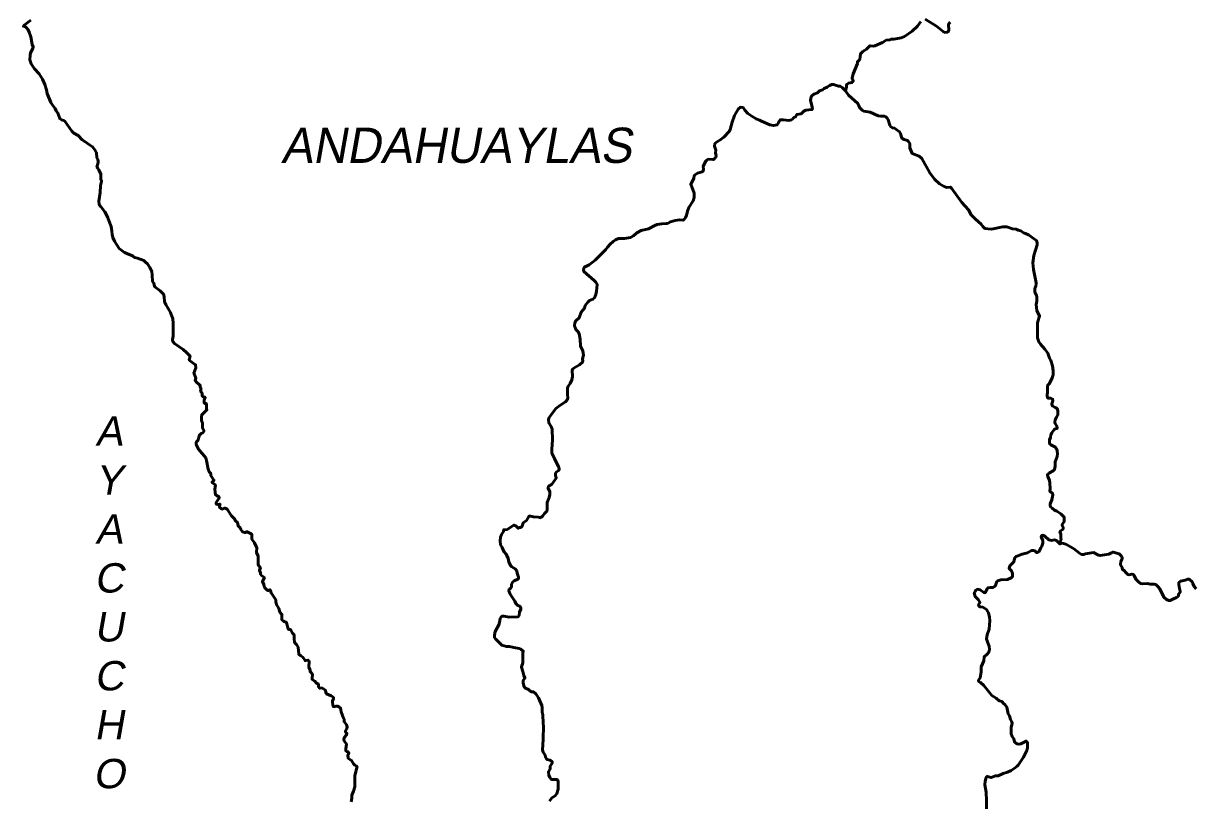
# Model space of a CAD drawing. Header units: metres. Extents: x 772934 to 773467, y 8442002 to 8442594.
# Drawn here: x 773280.44 to 773287.54, y 8442375.89 to 8442380.6 of the extents above; entities that cross this region are included whole.
import ezdxf

# ---------------------------------------------------------------- set-up
doc = ezdxf.new("R2010")
doc.units = ezdxf.units.M
doc.layers.add('Límite de Provincia', color=7, linetype='Continuous', lineweight=40)
doc.layers.add('Texto vías Provinciales', color=170, linetype='Continuous', lineweight=5)
doc.layers.add('Texto vias Nacionales', color=160, linetype='Continuous')
doc.styles.add('PROVINCIAS', font='GOTHIC.TTF', dxfattribs={"oblique": 10, "height": 0.14})

msp = doc.modelspace()

# ---------------------------------------------------------------- linework, layer by layer
at = {"layer": 'Límite de Provincia', "linetype": 'Continuous'}
for points in [[(773280.4866, 8442380.62), (773280.4463, 8442380.5915), (773280.4416, 8442380.5844), (773280.4534, 8442380.5797), (773280.4605, 8442380.5749), (773280.47, 8442380.5631), (773280.4771, 8442380.5488), (773280.4866, 8442380.5204), (773280.4938, 8442380.4729), (773280.5009, 8442380.4587), (773280.4985, 8442380.4492), (773280.4843, 8442380.4231), (773280.4819, 8442380.4089), (773280.4795, 8442380.3804), (773280.489, 8442380.3567), (773280.508, 8442380.3259), (773280.5364, 8442380.295), (773280.5578, 8442380.2642), (773280.572, 8442380.231), (773280.5815, 8442380.1978), (773280.5863, 8442380.1765), (773280.6076, 8442380.1219), (773280.6195, 8442380.1029), (773280.6337, 8442380.0863), (773280.6408, 8442380.0721), (773280.6503, 8442380.0579), (773280.6621, 8442380.0247), (773280.6716, 8442380.0176), (773280.6859, 8442380.0128), (773280.693, 8442380.0081), (773280.7357, 8442379.9488), (773280.7475, 8442379.9369), (773280.7736, 8442379.9227), (773280.7973, 8442379.8966), (773280.8139, 8442379.8847), (773280.8424, 8442379.8658), (773280.8614, 8442379.8539), (773280.8756, 8442379.8349), (773280.8851, 8442379.8159), (773280.8875, 8442379.7875), (773280.8922, 8442379.7756), (773280.8946, 8442379.7661), (773280.8946, 8442379.759), (773280.8898, 8442379.7448), (773280.8875, 8442379.7306), (773280.8922, 8442379.7235), (773280.8993, 8442379.714), (773280.9112, 8442379.6879), (773280.9112, 8442379.6523), (773280.9159, 8442379.6476), (773280.9159, 8442379.6428), (773280.9088, 8442379.6191), (773280.9064, 8442379.5764), (773280.8993, 8442379.5242), (773280.9017, 8442379.5052), (773280.9041, 8442379.4958), (773280.9088, 8442379.4934), (773280.9349, 8442379.4602), (773280.9539, 8442379.4246), (773280.9562, 8442379.4175), (773280.9728, 8442379.3701), (773280.9776, 8442379.3416), (773280.98, 8442379.3226), (773280.9847, 8442379.3036), (773280.9942, 8442379.2823), (773281.0084, 8442379.2586), (773281.0227, 8442379.2372), (773281.0535, 8442379.2135), (773281.0677, 8442379.2064), (773281.1033, 8442379.1922), (773281.1152, 8442379.1827), (773281.1341, 8442379.1779), (773281.1721, 8442379.1637), (773281.1816, 8442379.1542), (773281.1934, 8442379.1447), (773281.2077, 8442379.121), (773281.2195, 8442379.0973), (773281.2219, 8442379.0783), (773281.2243, 8442379.038), (773281.2314, 8442379.0262), (773281.2361, 8442379.0096), (773281.2385, 8442379.0048), (773281.2717, 8442378.9811), (773281.2907, 8442378.9597), (773281.2954, 8442378.9455), (773281.2978, 8442378.9147), (773281.3049, 8442378.8981), (773281.3334, 8442378.8483), (773281.3405, 8442378.8317), (773281.3428, 8442378.8222), (773281.3476, 8442378.8103), (773281.35, 8442378.7842), (773281.35, 8442378.706), (773281.3452, 8442378.6846), (773281.3476, 8442378.6728), (773281.3571, 8442378.6609), (773281.4093, 8442378.6253), (773281.4306, 8442378.6063), (773281.4519, 8442378.585), (773281.4496, 8442378.5708), (773281.4472, 8442378.5684), (773281.4496, 8442378.5589), (773281.4851, 8442378.5328), (773281.4875, 8442378.5139), (773281.4757, 8442378.4806), (773281.478, 8442378.4735), (773281.4875, 8442378.4522), (773281.4828, 8442378.438), (773281.4875, 8442378.4308), (773281.5136, 8442378.4071), (773281.5136, 8442378.3953), (773281.5184, 8442378.3881), (773281.516, 8442378.3715), (773281.5255, 8442378.3597), (773281.5255, 8442378.3431), (773281.5326, 8442378.3383), (773281.5397, 8442378.336), (773281.5444, 8442378.3336), (773281.5373, 8442378.317), (773281.5373, 8442378.3028), (773281.5397, 8442378.298), (773281.5468, 8442378.298), (773281.5516, 8442378.2957), (773281.5516, 8442378.2672), (773281.5539, 8442378.2601), (773281.5231, 8442378.2292), (773281.5207, 8442378.2174), (773281.5207, 8442378.1937), (773281.5278, 8442378.1794), (773281.5278, 8442378.1486), (773281.535, 8442378.1367), (773281.535, 8442378.1273), (773281.5302, 8442378.1201), (773281.5184, 8442378.1154), (773281.5089, 8442378.1059), (773281.4994, 8442378.0727), (773281.4899, 8442378.0632), (773281.4899, 8442378.049), (773281.4946, 8442378.0371), (773281.5041, 8442378.0205), (773281.5468, 8442377.9683), (773281.5516, 8442377.9517), (773281.561, 8442377.8996), (773281.5682, 8442377.883), (773281.5776, 8442377.8735), (773281.5776, 8442377.8616), (773281.5966, 8442377.8332), (773281.5943, 8442377.8284), (773281.5848, 8442377.8189), (773281.6055, 8442377.8038), (773281.6018, 8442377.7771), (773281.6014, 8442377.781), (773281.6037, 8442377.7573), (773281.6061, 8442377.7454), (773281.618, 8442377.7359), (773281.6251, 8442377.7359), (773281.6298, 8442377.7288), (773281.6275, 8442377.7217), (773281.6109, 8442377.698), (773281.6109, 8442377.6885), (773281.618, 8442377.6861), (773281.6298, 8442377.6885), (773281.6322, 8442377.6885), (773281.6346, 8442377.6837), (773281.6298, 8442377.6766), (773281.6298, 8442377.6695), (773281.6417, 8442377.66), (773281.6488, 8442377.6576), (773281.6583, 8442377.6624), (773281.6654, 8442377.6624), (773281.6725, 8442377.66), (773281.6773, 8442377.6576), (773281.7034, 8442377.6173), (773281.7223, 8442377.5984), (773281.7271, 8442377.5865), (773281.7389, 8442377.577), (773281.7437, 8442377.5557), (773281.7555, 8442377.5438), (773281.7603, 8442377.5343), (773281.7698, 8442377.5201), (773281.784, 8442377.5153), (773281.7887, 8442377.5153), (773281.7935, 8442377.5201), (773281.7982, 8442377.5201), (773281.8219, 8442377.5082), (773281.8267, 8442377.5035), (773281.8267, 8442377.475), (773281.8433, 8442377.4537), (773281.8528, 8442377.43), (773281.8575, 8442377.4228), (773281.8551, 8442377.3944), (773281.8646, 8442377.373), (773281.8646, 8442377.3209), (773281.8694, 8442377.3137), (773281.8789, 8442377.3019), (773281.8741, 8442377.2877), (773281.8741, 8442377.2805), (773281.8789, 8442377.2758), (773281.8789, 8442377.2639), (773281.886, 8442377.2544), (773281.9026, 8442377.2426), (773281.8907, 8442377.2189), (773281.9002, 8442377.1999), (773281.9002, 8442377.1975), (773281.905, 8442377.1809), (773281.9168, 8442377.1691), (773281.9263, 8442377.1643), (773281.9358, 8442377.1691), (773281.9405, 8442377.1643), (773281.9429, 8442377.1501), (773281.9714, 8442377.1074), (773281.9714, 8442377.0955), (773281.9761, 8442377.0789), (773281.9903, 8442377.0552), (773281.9974, 8442377.0339), (773282.0093, 8442377.0196), (773282.0093, 8442376.9864), (773282.0188, 8442376.9793), (773282.0378, 8442376.9698), (773282.0425, 8442376.9461), (773282.0473, 8442376.9319), (773282.052, 8442376.9271), (773282.0615, 8442376.9271), (773282.0639, 8442376.9248), (773282.0733, 8442376.9058), (773282.0828, 8442376.8963), (773282.0828, 8442376.8702), (773282.0852, 8442376.8536), (773282.0876, 8442376.8465), (773282.0971, 8442376.837), (773282.1066, 8442376.8204), (773282.1113, 8442376.7777), (773282.1232, 8442376.7682), (773282.135, 8442376.7611), (773282.1492, 8442376.7398), (773282.154, 8442376.7398), (773282.1682, 8442376.7421), (773282.1753, 8442376.735), (773282.173, 8442376.6995), (773282.1801, 8442376.6805), (773282.1801, 8442376.6734), (773282.1943, 8442376.6568), (773282.1919, 8442376.6307), (773282.1919, 8442376.6259), (773282.2085, 8442376.6141), (773282.218, 8442376.6022), (773282.2299, 8442376.5975), (773282.2299, 8442376.5809), (773282.237, 8442376.5714), (773282.2394, 8442376.5714), (773282.2512, 8442376.5738), (773282.2607, 8442376.569), (773282.2726, 8442376.5595), (773282.2749, 8442376.5453), (773282.2797, 8442376.5382), (773282.3082, 8442376.5263), (773282.3176, 8442376.5192), (773282.3224, 8442376.5145), (773282.3224, 8442376.5073), (773282.3153, 8442376.4955), (773282.3153, 8442376.4884), (773282.3176, 8442376.4718), (773282.32, 8442376.4623), (773282.3248, 8442376.4599), (773282.339, 8442376.4623), (773282.3461, 8442376.4623), (773282.358, 8442376.4575), (773282.3651, 8442376.4528), (773282.3674, 8442376.4291), (773282.3769, 8442376.4077), (773282.3817, 8442376.3911), (773282.3864, 8442376.384), (773282.3864, 8442376.3698), (773282.4007, 8442376.3508), (773282.4054, 8442376.3389), (773282.403, 8442376.3271), (773282.3935, 8442376.3105), (773282.403, 8442376.2986), (773282.4007, 8442376.2891), (773282.3888, 8442376.2749), (773282.384, 8442376.2631), (773282.3864, 8442376.2536), (773282.4007, 8442376.2322), (773282.3959, 8442376.2038), (773282.3959, 8442376.1943), (773282.4007, 8442376.1895), (773282.4101, 8442376.1872), (773282.4149, 8442376.18), (773282.4125, 8442376.1753), (773282.4078, 8442376.1634), (773282.4101, 8442376.1492), (773282.4149, 8442376.1445), (773282.4315, 8442376.135), (773282.4433, 8442376.1136), (773282.4505, 8442376.1065), (773282.4623, 8442376.0994), (773282.4647, 8442376.097), (773282.4505, 8442376.0425), (773282.4505, 8442375.9737), (773282.4433, 8442375.9476), (773282.4339, 8442375.9239), (773282.4339, 8442375.9049), (773282.4291, 8442375.8836)], [(773283.6318, 8442375.8884), (773283.646, 8442375.9074), (773283.665, 8442375.9193), (773283.6768, 8442375.9335), (773283.684, 8442375.9596), (773283.684, 8442376.007), (773283.6816, 8442376.0142), (773283.6745, 8442376.0189), (773283.646, 8442376.0189), (773283.6413, 8442376.0213), (773283.6342, 8442376.0308), (773283.627, 8442376.045), (773283.6247, 8442376.0663), (773283.6365, 8442376.0829), (773283.6365, 8442376.0995), (773283.6484, 8442376.1185), (773283.6484, 8442376.1256), (773283.6365, 8442376.1351), (773283.6176, 8442376.1399), (773283.6128, 8442376.1446), (773283.6081, 8442376.1541), (773283.6057, 8442376.1659), (773283.5938, 8442376.1849), (773283.5891, 8442376.1991), (773283.5938, 8442376.2608), (773283.5938, 8442376.294), (773283.5962, 8442376.313), (773283.5962, 8442376.3391), (773283.5938, 8442376.3604), (773283.5915, 8442376.4102), (773283.5867, 8442376.4268), (773283.5867, 8442376.4553), (773283.5843, 8442376.4672), (773283.5654, 8442376.5146), (773283.5488, 8442376.5383), (773283.5345, 8442376.5502), (773283.5203, 8442376.5502), (773283.5037, 8442376.5644), (773283.4871, 8442376.5715), (773283.48, 8442376.5786), (773283.4752, 8442376.5857), (773283.4729, 8442376.6047), (773283.4729, 8442376.619), (773283.48, 8442376.6308), (773283.4824, 8442376.6356), (773283.4752, 8442376.6498), (773283.4705, 8442376.6735), (773283.461, 8442376.6996), (773283.4634, 8442376.7091), (773283.4681, 8442376.7186), (773283.4705, 8442376.728), (773283.4705, 8442376.7873), (773283.4729, 8442376.7968), (773283.4586, 8442376.8087), (773283.4468, 8442376.8134), (773283.416, 8442376.8182), (773283.3899, 8442376.8253), (773283.3709, 8442376.8253), (773283.3424, 8442376.8324), (773283.3045, 8442376.8704), (773283.2974, 8442376.8798), (773283.2974, 8442376.8941), (773283.3021, 8442376.9154), (773283.3235, 8442376.9557), (773283.3282, 8442376.97), (773283.3329, 8442376.9937), (773283.3377, 8442377.0032), (773283.3424, 8442377.0079), (773283.3543, 8442377.0079), (773283.3875, 8442377.0032), (773283.442, 8442377.0055), (773283.4468, 8442377.0127), (773283.4492, 8442377.034), (773283.4586, 8442377.0506), (773283.4586, 8442377.0577), (773283.4515, 8442377.0696), (773283.4397, 8442377.0743), (773283.4278, 8442377.0862), (773283.4207, 8442377.1004), (773283.3922, 8442377.1431), (773283.3851, 8442377.1621), (773283.3875, 8442377.1716), (773283.3946, 8442377.1763), (773283.4017, 8442377.1858), (773283.4017, 8442377.2024), (773283.4088, 8442377.2166), (773283.4183, 8442377.2238), (773283.4397, 8442377.2332), (773283.4444, 8442377.238), (773283.4444, 8442377.2451), (773283.4349, 8442377.2688), (773283.4326, 8442377.283), (773283.4231, 8442377.2949), (773283.4041, 8442377.3068), (773283.3946, 8442377.3162), (773283.3851, 8442377.3376), (773283.3804, 8442377.3589), (773283.3733, 8442377.3755), (773283.3685, 8442377.385), (773283.3543, 8442377.4016), (773283.3448, 8442377.4253), (773283.3353, 8442377.442), (773283.3329, 8442377.4657), (773283.3353, 8442377.487), (773283.3401, 8442377.5036), (773283.3519, 8442377.5226), (773283.3543, 8442377.5321), (773283.3756, 8442377.5345), (773283.416, 8442377.5605), (773283.4278, 8442377.5558), (773283.442, 8442377.5416), (773283.4515, 8442377.5463), (773283.4586, 8442377.5463), (773283.4658, 8442377.5534), (773283.4729, 8442377.5748), (773283.4918, 8442377.589), (773283.499, 8442377.5985), (773283.5061, 8442377.6127), (773283.5085, 8442377.6151), (773283.5156, 8442377.6151), (773283.5345, 8442377.6103), (773283.5654, 8442377.608), (773283.5701, 8442377.6056), (773283.5843, 8442377.6103), (773283.5915, 8442377.6175), (773283.601, 8442377.6317), (773283.6152, 8442377.6459), (773283.6176, 8442377.653), (773283.6176, 8442377.6981), (773283.6294, 8442377.7289), (773283.6342, 8442377.7455), (773283.6342, 8442377.7645), (773283.6223, 8442377.7859), (773283.6247, 8442377.793), (773283.627, 8442377.7977), (773283.6342, 8442377.8001), (773283.6389, 8442377.8048), (773283.6436, 8442377.8048), (773283.6721, 8442377.8452), (773283.6674, 8442377.8641), (773283.6674, 8442377.8736), (773283.6745, 8442377.8831), (773283.6887, 8442377.8926), (773283.6911, 8442377.9021), (773283.6863, 8442377.9163), (773283.6745, 8442377.9376), (773283.6626, 8442377.9637), (773283.646, 8442377.9969), (773283.646, 8442378.0183), (773283.6508, 8442378.0776), (773283.6484, 8442378.1416), (773283.6413, 8442378.1582), (773283.627, 8442378.1796), (773283.6247, 8442378.2009), (773283.6294, 8442378.2128), (773283.6413, 8442378.2294), (773283.6697, 8442378.2673), (773283.6935, 8442378.2863), (773283.729, 8442378.3076), (773283.7409, 8442378.3219), (773283.7433, 8442378.3314), (773283.7409, 8442378.3527), (773283.7409, 8442378.3907), (773283.7456, 8442378.4025), (773283.7575, 8442378.4191), (773283.767, 8442378.4405), (773283.7717, 8442378.4618), (773283.7693, 8442378.4998), (773283.7741, 8442378.5069), (773283.7859, 8442378.5164), (773283.8144, 8442378.533), (773283.831, 8442378.5472), (773283.8334, 8442378.5543), (773283.831, 8442378.5685), (773283.8381, 8442378.5899), (773283.8358, 8442378.6017), (773283.8334, 8442378.616), (773283.8192, 8442378.6444), (773283.8168, 8442378.6871), (773283.812, 8442378.7203), (773283.8049, 8442378.7322), (773283.7931, 8442378.744), (773283.7883, 8442378.7512), (773283.7836, 8442378.7678), (773283.7859, 8442378.7867), (773283.7907, 8442378.7986), (773283.812, 8442378.8176), (773283.8239, 8442378.8508), (773283.8429, 8442378.8745), (773283.8476, 8442378.8911), (773283.8642, 8442378.9124), (773283.8737, 8442378.9219), (773283.8951, 8442378.929), (773283.9045, 8442378.9385), (773283.9117, 8442378.9575), (773283.9164, 8442378.9789), (773283.9211, 8442379.0192), (773283.9117, 8442379.0334), (773283.9022, 8442379.0429), (773283.8405, 8442379.0974), (773283.8381, 8442379.1093), (773283.8429, 8442379.1259), (773283.8524, 8442379.1283), (773283.8713, 8442379.1378), (773283.9093, 8442379.1662), (773283.9733, 8442379.2303), (773283.9828, 8442379.2445), (773283.9994, 8442379.2635), (773284.0184, 8442379.2801), (773284.0326, 8442379.2896), (773284.0492, 8442379.2967), (773284.0872, 8442379.2967), (773284.1227, 8442379.3038), (773284.1417, 8442379.3133), (773284.1607, 8442379.3322), (773284.1868, 8442379.3465), (773284.2318, 8442379.356), (773284.2698, 8442379.3773), (773284.284, 8442379.3821), (773284.3125, 8442379.3868), (773284.3409, 8442379.3892), (773284.3481, 8442379.3892), (773284.3647, 8442379.3987), (773284.3931, 8442379.4058), (773284.4192, 8442379.4105), (773284.4406, 8442379.4081), (773284.4477, 8442379.4129), (773284.4572, 8442379.4247), (773284.4619, 8442379.4366), (773284.469, 8442379.4627), (773284.4761, 8442379.4864), (773284.5022, 8442379.5267), (773284.5093, 8442379.5457), (773284.5093, 8442379.5718), (773284.488, 8442379.6263), (773284.4927, 8442379.6358), (773284.507, 8442379.6619), (773284.5093, 8442379.6785), (773284.5165, 8442379.6856), (773284.5283, 8442379.6928), (773284.5568, 8442379.7022), (773284.5639, 8442379.707), (773284.5663, 8442379.7188), (773284.5639, 8442379.7331), (773284.5781, 8442379.7639), (773284.5852, 8442379.7734), (773284.5947, 8442379.7781), (773284.6232, 8442379.7758), (773284.6327, 8442379.7805), (773284.6398, 8442379.79), (773284.6422, 8442379.7995), (773284.6374, 8442379.8161), (773284.6398, 8442379.8327), (773284.6327, 8442379.8564), (773284.635, 8442379.873), (773284.6445, 8442379.8825), (773284.6706, 8442379.8967), (773284.6801, 8442379.9062), (773284.6896, 8442379.911), (773284.7204, 8442379.9465), (773284.7275, 8442379.9584), (773284.7394, 8442380.0035), (773284.7536, 8442380.0438), (773284.775, 8442380.0817), (773284.7892, 8442380.0936), (773284.8058, 8442380.0912), (773284.8153, 8442380.0746), (773284.8343, 8442380.0556), (773284.858, 8442380.039), (773284.8841, 8442380.0224), (773284.9054, 8442380.0153), (773284.9173, 8442380.0082), (773284.9315, 8442380.0035), (773284.9671, 8442379.9869), (773284.9908, 8442379.9821), (773285.0122, 8442379.9869), (773285.0193, 8442379.9987), (773285.024, 8442380.0082), (773285.0311, 8442380.0177), (773285.0501, 8442380.0177), (773285.0833, 8442380.0129), (773285.0999, 8442380.0177), (773285.1047, 8442380.0201), (773285.1141, 8442380.0319), (773285.1236, 8442380.0343), (773285.1307, 8442380.0485), (773285.1568, 8442380.0533), (773285.1734, 8442380.0699), (773285.1853, 8442380.0746), (773285.2232, 8442380.0794), (773285.2256, 8442380.0841), (773285.2232, 8442380.1031), (773285.2138, 8442380.1339), (773285.2161, 8442380.1481), (773285.2209, 8442380.16), (773285.2351, 8442380.1718), (773285.2564, 8442380.1813), (773285.2683, 8442380.1932), (773285.2873, 8442380.1979), (773285.2968, 8442380.2074), (773285.3157, 8442380.2145), (773285.33, 8442380.224), (773285.3442, 8442380.2311), (773285.3537, 8442380.2311), (773285.3845, 8442380.2217), (773285.394, 8442380.2217), (773285.4059, 8442380.2122), (773285.4272, 8442380.1932), (773285.4272, 8442380.1932), (773285.432, 8442380.2145), (773285.432, 8442380.2264), (773285.4343, 8442380.2311), (773285.4438, 8442380.2383), (773285.4652, 8442380.243), (773285.4723, 8442380.2501), (773285.4723, 8442380.2572), (773285.4675, 8442380.2643), (773285.4675, 8442380.2691), (773285.4723, 8442380.2952), (773285.4984, 8442380.3592), (773285.4984, 8442380.3687), (773285.5126, 8442380.3829), (773285.5173, 8442380.4161), (773285.5316, 8442380.4304), (773285.5411, 8442380.4375), (773285.5529, 8442380.4446), (773285.5719, 8442380.4636), (773285.5766, 8442380.4659), (773285.5956, 8442380.4636), (773285.6051, 8442380.4659), (773285.6502, 8442380.4849), (773285.6739, 8442380.4992), (773285.6952, 8442380.5015), (773285.7047, 8442380.5063), (773285.7189, 8442380.5063), (773285.7308, 8442380.5086), (773285.764, 8442380.5134), (773285.7853, 8442380.5229), (773285.8304, 8442380.5537), (773285.8636, 8442380.5845), (773285.8826, 8442380.613)], [(773287.5523, 8442377.1739), (773287.5404, 8442377.1882), (773287.5333, 8442377.2071), (773287.5286, 8442377.2166), (773287.5096, 8442377.2332), (773287.5025, 8442377.2332), (773287.4859, 8442377.2261), (773287.4598, 8442377.2214), (773287.4503, 8442377.2143), (773287.4479, 8442377.2095), (773287.4479, 8442377.2), (773287.4527, 8442377.1763), (773287.4551, 8442377.1597), (773287.4551, 8442377.1526), (773287.4479, 8442377.1455), (773287.4432, 8442377.1289), (773287.4337, 8442377.1218), (773287.4124, 8442377.1123), (773287.3958, 8442377.1028), (773287.3863, 8442377.1028), (773287.3721, 8442377.1099), (773287.3578, 8442377.1241), (773287.3317, 8442377.1739), (773287.3199, 8442377.1882), (773287.308, 8442377.2), (773287.2985, 8442377.2024), (773287.2748, 8442377.2024), (773287.2582, 8442377.2071), (773287.2298, 8442377.2048), (773287.2155, 8442377.2071), (773287.2037, 8442377.2166), (773287.1871, 8442377.2332), (773287.1776, 8442377.2546), (773287.1728, 8442377.2617), (773287.1633, 8442377.2641), (773287.1467, 8442377.2593), (773287.1396, 8442377.2617), (773287.1278, 8442377.2712), (773287.1135, 8442377.2878), (773287.1064, 8442377.2902), (773287.104, 8442377.3044), (773287.0969, 8442377.3162), (773287.0946, 8442377.3234), (773287.0969, 8442377.34), (773287.104, 8442377.3566), (773287.104, 8442377.3661), (773287.0946, 8442377.3779), (773287.0851, 8442377.3874), (773287.0495, 8442377.3969), (773287.04, 8442377.3921), (773287.0234, 8442377.385), (773286.9712, 8442377.3755), (773286.9617, 8442377.3779), (773286.9309, 8442377.3945), (773286.8811, 8442377.3874), (773286.8716, 8442377.3827), (773286.8574, 8442377.3827), (773286.8455, 8442377.3898), (773286.8099, 8442377.4182), (773286.7625, 8442377.4443), (773286.7483, 8442377.4491), (773286.7388, 8442377.4514), (773286.7269, 8442377.4467), (773286.7222, 8442377.4514), (773286.7341, 8442377.4704), (773286.7317, 8442377.4823), (773286.7317, 8442377.506), (773286.7269, 8442377.5202), (773286.7293, 8442377.525), (773286.7435, 8442377.5345), (773286.7459, 8442377.5416), (773286.7459, 8442377.5487), (773286.7412, 8442377.5582), (773286.7412, 8442377.5653), (773286.753, 8442377.5819), (773286.753, 8442377.608), (773286.7317, 8442377.6293), (773286.708, 8442377.6459), (773286.6937, 8442377.6507), (773286.6795, 8442377.6625), (773286.67, 8442377.672), (773286.6676, 8442377.6791), (773286.6676, 8442377.6886), (773286.6771, 8442377.7147), (773286.6842, 8442377.7432), (773286.6819, 8442377.7527), (773286.6653, 8442377.7669), (773286.6676, 8442377.7811), (773286.6653, 8442377.8167), (773286.6629, 8442377.8309), (773286.6534, 8442377.8546), (773286.651, 8442377.8641), (773286.6558, 8442377.8712), (773286.6629, 8442377.8784), (773286.6866, 8442377.8902), (773286.6937, 8442377.8973), (773286.6985, 8442377.9187), (773286.6985, 8442377.9448), (773286.7103, 8442377.9756), (773286.7127, 8442377.9922), (773286.7103, 8442378.0112), (773286.708, 8442378.0207), (773286.6961, 8442378.0349), (773286.6724, 8442378.0468), (773286.6653, 8442378.0515), (773286.6629, 8442378.061), (773286.6629, 8442378.0776), (773286.67, 8442378.0918), (773286.6724, 8442378.1084), (773286.6771, 8442378.1203), (773286.6937, 8442378.1416), (773286.708, 8442378.1464), (773286.7103, 8442378.1487), (773286.708, 8442378.1606), (773286.6985, 8442378.1772), (773286.6961, 8442378.1819), (773286.6985, 8442378.1985), (773286.7056, 8442378.2151), (773286.7151, 8442378.2294), (773286.7151, 8442378.2531), (773286.7103, 8442378.2673), (773286.6985, 8442378.2744), (773286.6842, 8442378.2816), (773286.6795, 8442378.2863), (773286.6771, 8442378.2958), (773286.6842, 8442378.3148), (773286.6819, 8442378.3242), (773286.6724, 8442378.329), (773286.6558, 8442378.329), (773286.651, 8442378.3337), (773286.6487, 8442378.3432), (773286.6487, 8442378.3551), (773286.651, 8442378.3622), (773286.651, 8442378.4001), (773286.6534, 8442378.4096), (773286.6629, 8442378.4191), (773286.6795, 8442378.4523), (773286.6866, 8442378.4713), (773286.6866, 8442378.495), (773286.6819, 8442378.5258), (773286.6724, 8442378.559), (773286.6629, 8442378.5733), (773286.6534, 8442378.6017), (773286.6344, 8442378.6278), (773286.6083, 8442378.6563), (773286.5989, 8442378.6705), (773286.5917, 8442378.6966), (773286.5917, 8442378.7867), (773286.5941, 8442378.801), (773286.6012, 8442378.8199), (773286.6036, 8442378.8271), (773286.587, 8442378.8603), (773286.5823, 8442378.8982), (773286.587, 8442378.9172), (773286.587, 8442378.9433), (773286.5846, 8442378.9528), (773286.5751, 8442378.9717), (773286.5751, 8442378.9978), (773286.5799, 8442379.0049), (773286.5823, 8442379.0287), (773286.5657, 8442379.1093), (773286.5633, 8442379.1496), (773286.568, 8442379.1947), (773286.5894, 8442379.2587), (773286.5894, 8442379.2706), (773286.5846, 8442379.2848), (773286.5728, 8442379.2943), (773286.5372, 8442379.3204), (773286.5182, 8442379.3275), (773286.5064, 8442379.3322), (773286.4898, 8442379.3441), (773286.4732, 8442379.3488), (773286.4613, 8442379.3536), (773286.44, 8442379.356), (773286.4044, 8442379.3678), (773286.3807, 8442379.3678), (773286.3119, 8442379.3536), (773286.2905, 8442379.356), (773286.2739, 8442379.3583), (773286.2692, 8442379.3607), (773286.2597, 8442379.3702), (773286.2502, 8442379.3844), (773286.2146, 8442379.4153), (773286.1885, 8442379.4413), (773286.1719, 8442379.4722), (773286.1316, 8442379.5149), (773286.07, 8442379.6026), (773286.0628, 8442379.6097), (773286.0415, 8442379.6074), (773286.0249, 8442379.6121), (773285.9964, 8442379.6287), (773285.9656, 8442379.6572), (773285.9371, 8442379.6951), (773285.8897, 8442379.7829), (773285.8731, 8442379.7971), (773285.8304, 8442379.8137), (773285.8162, 8442379.8469), (773285.8162, 8442379.873), (773285.8067, 8442379.8872), (773285.8019, 8442379.892), (773285.783, 8442379.8967), (773285.7711, 8442379.9038), (773285.7664, 8442379.911), (773285.7593, 8442379.9347), (773285.7545, 8442379.9442), (773285.7308, 8442379.9608), (773285.7237, 8442379.9655), (773285.7118, 8442379.9679), (773285.7023, 8442379.975), (773285.6952, 8442379.9845), (773285.6857, 8442380.0177), (773285.6786, 8442380.0272), (773285.6715, 8442380.0343), (773285.662, 8442380.039), (773285.6407, 8442380.039), (773285.6241, 8442380.0414), (773285.5766, 8442380.0627), (773285.5387, 8442380.0699), (773285.5268, 8442380.0746), (773285.5126, 8442380.0888), (773285.5055, 8442380.1054), (773285.5007, 8442380.1149), (773285.4438, 8442380.1671), (773285.4272, 8442380.1932), (773285.432, 8442380.2145), (773285.432, 8442380.2264), (773285.4343, 8442380.2311), (773285.4438, 8442380.2383), (773285.4652, 8442380.243), (773285.4723, 8442380.2501), (773285.4723, 8442380.2572), (773285.4675, 8442380.2643), (773285.4675, 8442380.2691), (773285.4723, 8442380.2952), (773285.4984, 8442380.3592), (773285.4984, 8442380.3687), (773285.5126, 8442380.3829), (773285.5173, 8442380.4161), (773285.5316, 8442380.4304), (773285.5411, 8442380.4375), (773285.5529, 8442380.4446), (773285.5719, 8442380.4636), (773285.5766, 8442380.4659), (773285.5956, 8442380.4636), (773285.6051, 8442380.4659), (773285.6502, 8442380.4849), (773285.6739, 8442380.4992), (773285.6952, 8442380.5015), (773285.7047, 8442380.5063), (773285.7189, 8442380.5063), (773285.7308, 8442380.5086), (773285.764, 8442380.5134), (773285.7853, 8442380.5229), (773285.8304, 8442380.5537), (773285.8636, 8442380.5845), (773285.8826, 8442380.613)], [(773285.9087, 8442380.6272), (773285.9775, 8442380.5845), (773286.0178, 8442380.5513), (773286.0296, 8442380.5466), (773286.0462, 8442380.549), (773286.051, 8442380.5561), (773286.0534, 8442380.5608), (773286.051, 8442380.594), (773286.051, 8442380.5964), (773286.0605, 8442380.6083)], [(773285.9087, 8442380.6272), (773285.9775, 8442380.5845), (773286.0178, 8442380.5513), (773286.0296, 8442380.5466), (773286.0462, 8442380.549), (773286.051, 8442380.5561), (773286.0534, 8442380.5608), (773286.051, 8442380.594), (773286.051, 8442380.5964), (773286.0605, 8442380.6083)], [(773283.6318, 8442375.8884), (773283.646, 8442375.9074), (773283.665, 8442375.9193), (773283.6768, 8442375.9335), (773283.684, 8442375.9596), (773283.684, 8442376.007), (773283.6816, 8442376.0142), (773283.6745, 8442376.0189), (773283.646, 8442376.0189), (773283.6413, 8442376.0213), (773283.6342, 8442376.0308), (773283.627, 8442376.045), (773283.6247, 8442376.0663), (773283.6365, 8442376.0829), (773283.6365, 8442376.0995), (773283.6484, 8442376.1185), (773283.6484, 8442376.1256), (773283.6365, 8442376.1351), (773283.6176, 8442376.1399), (773283.6128, 8442376.1446), (773283.6081, 8442376.1541), (773283.6057, 8442376.1659), (773283.5938, 8442376.1849), (773283.5891, 8442376.1991), (773283.5938, 8442376.2608), (773283.5938, 8442376.294), (773283.5962, 8442376.313), (773283.5962, 8442376.3391), (773283.5938, 8442376.3604), (773283.5915, 8442376.4102), (773283.5867, 8442376.4268), (773283.5867, 8442376.4553), (773283.5843, 8442376.4672), (773283.5654, 8442376.5146), (773283.5488, 8442376.5383), (773283.5345, 8442376.5502), (773283.5203, 8442376.5502), (773283.5037, 8442376.5644), (773283.4871, 8442376.5715), (773283.48, 8442376.5786), (773283.4752, 8442376.5857), (773283.4729, 8442376.6047), (773283.4729, 8442376.619), (773283.48, 8442376.6308), (773283.4824, 8442376.6356), (773283.4752, 8442376.6498), (773283.4705, 8442376.6735), (773283.461, 8442376.6996), (773283.4634, 8442376.7091), (773283.4681, 8442376.7186), (773283.4705, 8442376.728), (773283.4705, 8442376.7873), (773283.4729, 8442376.7968), (773283.4586, 8442376.8087), (773283.4468, 8442376.8134), (773283.416, 8442376.8182), (773283.3899, 8442376.8253), (773283.3709, 8442376.8253), (773283.3424, 8442376.8324), (773283.3045, 8442376.8704), (773283.2974, 8442376.8798), (773283.2974, 8442376.8941), (773283.3021, 8442376.9154), (773283.3235, 8442376.9557), (773283.3282, 8442376.97), (773283.3329, 8442376.9937), (773283.3377, 8442377.0032), (773283.3424, 8442377.0079), (773283.3543, 8442377.0079), (773283.3875, 8442377.0032), (773283.442, 8442377.0055), (773283.4468, 8442377.0127), (773283.4492, 8442377.034), (773283.4586, 8442377.0506), (773283.4586, 8442377.0577), (773283.4515, 8442377.0696), (773283.4397, 8442377.0743), (773283.4278, 8442377.0862), (773283.4207, 8442377.1004), (773283.3922, 8442377.1431), (773283.3851, 8442377.1621), (773283.3875, 8442377.1716), (773283.3946, 8442377.1763), (773283.4017, 8442377.1858), (773283.4017, 8442377.2024), (773283.4088, 8442377.2166), (773283.4183, 8442377.2238), (773283.4397, 8442377.2332), (773283.4444, 8442377.238), (773283.4444, 8442377.2451), (773283.4349, 8442377.2688), (773283.4326, 8442377.283), (773283.4231, 8442377.2949), (773283.4041, 8442377.3068), (773283.3946, 8442377.3162), (773283.3851, 8442377.3376), (773283.3804, 8442377.3589), (773283.3733, 8442377.3755), (773283.3685, 8442377.385), (773283.3543, 8442377.4016), (773283.3448, 8442377.4253), (773283.3353, 8442377.442), (773283.3329, 8442377.4657), (773283.3353, 8442377.487), (773283.3401, 8442377.5036), (773283.3519, 8442377.5226), (773283.3543, 8442377.5321), (773283.3756, 8442377.5345), (773283.416, 8442377.5605), (773283.4278, 8442377.5558), (773283.442, 8442377.5416), (773283.4515, 8442377.5463), (773283.4586, 8442377.5463), (773283.4658, 8442377.5534), (773283.4729, 8442377.5748), (773283.4918, 8442377.589), (773283.499, 8442377.5985), (773283.5061, 8442377.6127), (773283.5085, 8442377.6151), (773283.5156, 8442377.6151), (773283.5345, 8442377.6103), (773283.5654, 8442377.608), (773283.5701, 8442377.6056), (773283.5843, 8442377.6103), (773283.5915, 8442377.6175), (773283.601, 8442377.6317), (773283.6152, 8442377.6459), (773283.6176, 8442377.653), (773283.6176, 8442377.6981), (773283.6294, 8442377.7289), (773283.6342, 8442377.7455), (773283.6342, 8442377.7645), (773283.6223, 8442377.7859), (773283.6247, 8442377.793), (773283.627, 8442377.7977), (773283.6342, 8442377.8001), (773283.6389, 8442377.8048), (773283.6436, 8442377.8048), (773283.6721, 8442377.8452), (773283.6674, 8442377.8641), (773283.6674, 8442377.8736), (773283.6745, 8442377.8831), (773283.6887, 8442377.8926), (773283.6911, 8442377.9021), (773283.6863, 8442377.9163), (773283.6745, 8442377.9376), (773283.6626, 8442377.9637), (773283.646, 8442377.9969), (773283.646, 8442378.0183), (773283.6508, 8442378.0776), (773283.6484, 8442378.1416), (773283.6413, 8442378.1582), (773283.627, 8442378.1796), (773283.6247, 8442378.2009), (773283.6294, 8442378.2128), (773283.6413, 8442378.2294), (773283.6697, 8442378.2673), (773283.6935, 8442378.2863), (773283.729, 8442378.3076), (773283.7409, 8442378.3219), (773283.7433, 8442378.3314), (773283.7409, 8442378.3527), (773283.7409, 8442378.3907), (773283.7456, 8442378.4025), (773283.7575, 8442378.4191), (773283.767, 8442378.4405), (773283.7717, 8442378.4618), (773283.7693, 8442378.4998), (773283.7741, 8442378.5069), (773283.7859, 8442378.5164), (773283.8144, 8442378.533), (773283.831, 8442378.5472), (773283.8334, 8442378.5543), (773283.831, 8442378.5685), (773283.8381, 8442378.5899), (773283.8358, 8442378.6017), (773283.8334, 8442378.616), (773283.8192, 8442378.6444), (773283.8168, 8442378.6871), (773283.812, 8442378.7203), (773283.8049, 8442378.7322), (773283.7931, 8442378.744), (773283.7883, 8442378.7512), (773283.7836, 8442378.7678), (773283.7859, 8442378.7867), (773283.7907, 8442378.7986), (773283.812, 8442378.8176), (773283.8239, 8442378.8508), (773283.8429, 8442378.8745), (773283.8476, 8442378.8911), (773283.8642, 8442378.9124), (773283.8737, 8442378.9219), (773283.8951, 8442378.929), (773283.9045, 8442378.9385), (773283.9117, 8442378.9575), (773283.9164, 8442378.9789), (773283.9211, 8442379.0192), (773283.9117, 8442379.0334), (773283.9022, 8442379.0429), (773283.8405, 8442379.0974), (773283.8381, 8442379.1093), (773283.8429, 8442379.1259), (773283.8524, 8442379.1283), (773283.8713, 8442379.1378), (773283.9093, 8442379.1662), (773283.9733, 8442379.2303), (773283.9828, 8442379.2445), (773283.9994, 8442379.2635), (773284.0184, 8442379.2801), (773284.0326, 8442379.2896), (773284.0492, 8442379.2967), (773284.0872, 8442379.2967), (773284.1227, 8442379.3038), (773284.1417, 8442379.3133), (773284.1607, 8442379.3322), (773284.1868, 8442379.3465), (773284.2318, 8442379.356), (773284.2698, 8442379.3773), (773284.284, 8442379.3821), (773284.3125, 8442379.3868), (773284.3409, 8442379.3892), (773284.3481, 8442379.3892), (773284.3647, 8442379.3987), (773284.3931, 8442379.4058), (773284.4192, 8442379.4105), (773284.4406, 8442379.4081), (773284.4477, 8442379.4129), (773284.4572, 8442379.4247), (773284.4619, 8442379.4366), (773284.469, 8442379.4627), (773284.4761, 8442379.4864), (773284.5022, 8442379.5267), (773284.5093, 8442379.5457), (773284.5093, 8442379.5718), (773284.488, 8442379.6263), (773284.4927, 8442379.6358), (773284.507, 8442379.6619), (773284.5093, 8442379.6785), (773284.5165, 8442379.6856), (773284.5283, 8442379.6928), (773284.5568, 8442379.7022), (773284.5639, 8442379.707), (773284.5663, 8442379.7188), (773284.5639, 8442379.7331), (773284.5781, 8442379.7639), (773284.5852, 8442379.7734), (773284.5947, 8442379.7781), (773284.6232, 8442379.7758), (773284.6327, 8442379.7805), (773284.6398, 8442379.79), (773284.6422, 8442379.7995), (773284.6374, 8442379.8161), (773284.6398, 8442379.8327), (773284.6327, 8442379.8564), (773284.635, 8442379.873), (773284.6445, 8442379.8825), (773284.6706, 8442379.8967), (773284.6801, 8442379.9062), (773284.6896, 8442379.911), (773284.7204, 8442379.9465), (773284.7275, 8442379.9584), (773284.7394, 8442380.0035), (773284.7536, 8442380.0438), (773284.775, 8442380.0817), (773284.7892, 8442380.0936), (773284.8058, 8442380.0912), (773284.8153, 8442380.0746), (773284.8343, 8442380.0556), (773284.858, 8442380.039), (773284.8841, 8442380.0224), (773284.9054, 8442380.0153), (773284.9173, 8442380.0082), (773284.9315, 8442380.0035), (773284.9671, 8442379.9869), (773284.9908, 8442379.9821), (773285.0122, 8442379.9869), (773285.0193, 8442379.9987), (773285.024, 8442380.0082), (773285.0311, 8442380.0177), (773285.0501, 8442380.0177), (773285.0833, 8442380.0129), (773285.0999, 8442380.0177), (773285.1047, 8442380.0201), (773285.1141, 8442380.0319), (773285.1236, 8442380.0343), (773285.1307, 8442380.0485), (773285.1568, 8442380.0533), (773285.1734, 8442380.0699), (773285.1853, 8442380.0746), (773285.2232, 8442380.0794), (773285.2256, 8442380.0841), (773285.2232, 8442380.1031), (773285.2138, 8442380.1339), (773285.2161, 8442380.1481), (773285.2209, 8442380.16), (773285.2351, 8442380.1718), (773285.2564, 8442380.1813), (773285.2683, 8442380.1932), (773285.2873, 8442380.1979), (773285.2968, 8442380.2074), (773285.3157, 8442380.2145), (773285.33, 8442380.224), (773285.3442, 8442380.2311), (773285.3537, 8442380.2311), (773285.3845, 8442380.2217), (773285.394, 8442380.2217), (773285.4059, 8442380.2122), (773285.4272, 8442380.1932), (773285.4438, 8442380.1671), (773285.5007, 8442380.1149), (773285.5055, 8442380.1054), (773285.5126, 8442380.0888), (773285.5268, 8442380.0746), (773285.5387, 8442380.0699), (773285.5766, 8442380.0627), (773285.6241, 8442380.0414), (773285.6407, 8442380.039), (773285.662, 8442380.039), (773285.6715, 8442380.0343), (773285.6786, 8442380.0272), (773285.6857, 8442380.0177), (773285.6952, 8442379.9845), (773285.7023, 8442379.975), (773285.7118, 8442379.9679), (773285.7237, 8442379.9655), (773285.7308, 8442379.9608), (773285.7545, 8442379.9442), (773285.7593, 8442379.9347), (773285.7664, 8442379.911), (773285.7711, 8442379.9038), (773285.783, 8442379.8967), (773285.8019, 8442379.892), (773285.8067, 8442379.8872), (773285.8162, 8442379.873), (773285.8162, 8442379.8469), (773285.8304, 8442379.8137), (773285.8731, 8442379.7971), (773285.8897, 8442379.7829), (773285.9371, 8442379.6951), (773285.9656, 8442379.6572), (773285.9964, 8442379.6287), (773286.0249, 8442379.6121), (773286.0415, 8442379.6074), (773286.0628, 8442379.6097), (773286.07, 8442379.6026), (773286.1316, 8442379.5149), (773286.1719, 8442379.4722), (773286.1885, 8442379.4413), (773286.2146, 8442379.4153), (773286.2502, 8442379.3844), (773286.2597, 8442379.3702), (773286.2692, 8442379.3607), (773286.2739, 8442379.3583), (773286.2905, 8442379.356), (773286.3119, 8442379.3536), (773286.3807, 8442379.3678), (773286.4044, 8442379.3678), (773286.44, 8442379.356), (773286.4613, 8442379.3536), (773286.4732, 8442379.3488), (773286.4898, 8442379.3441), (773286.5064, 8442379.3322), (773286.5182, 8442379.3275), (773286.5372, 8442379.3204), (773286.5728, 8442379.2943), (773286.5846, 8442379.2848), (773286.5894, 8442379.2706), (773286.5894, 8442379.2587), (773286.568, 8442379.1947), (773286.5633, 8442379.1496), (773286.5657, 8442379.1093), (773286.5823, 8442379.0287), (773286.5799, 8442379.0049), (773286.5751, 8442378.9978), (773286.5751, 8442378.9717), (773286.5846, 8442378.9528), (773286.587, 8442378.9433), (773286.587, 8442378.9172), (773286.5823, 8442378.8982), (773286.587, 8442378.8603), (773286.6036, 8442378.8271), (773286.6012, 8442378.8199), (773286.5941, 8442378.801), (773286.5917, 8442378.7867), (773286.5917, 8442378.6966), (773286.5989, 8442378.6705), (773286.6083, 8442378.6563), (773286.6344, 8442378.6278), (773286.6534, 8442378.6017), (773286.6629, 8442378.5733), (773286.6724, 8442378.559), (773286.6819, 8442378.5258), (773286.6866, 8442378.495), (773286.6866, 8442378.4713), (773286.6795, 8442378.4523), (773286.6629, 8442378.4191), (773286.6534, 8442378.4096), (773286.651, 8442378.4001), (773286.651, 8442378.3622), (773286.6487, 8442378.3551), (773286.6487, 8442378.3432), (773286.651, 8442378.3337), (773286.6558, 8442378.329), (773286.6724, 8442378.329), (773286.6819, 8442378.3242), (773286.6842, 8442378.3148), (773286.6771, 8442378.2958), (773286.6795, 8442378.2863), (773286.6842, 8442378.2816), (773286.6985, 8442378.2744), (773286.7103, 8442378.2673), (773286.7151, 8442378.2531), (773286.7151, 8442378.2294), (773286.7056, 8442378.2151), (773286.6985, 8442378.1985), (773286.6961, 8442378.1819), (773286.6985, 8442378.1772), (773286.708, 8442378.1606), (773286.7103, 8442378.1487), (773286.708, 8442378.1464), (773286.6937, 8442378.1416), (773286.6771, 8442378.1203), (773286.6724, 8442378.1084), (773286.67, 8442378.0918), (773286.6629, 8442378.0776), (773286.6629, 8442378.061), (773286.6653, 8442378.0515), (773286.6724, 8442378.0468), (773286.6961, 8442378.0349), (773286.708, 8442378.0207), (773286.7103, 8442378.0112), (773286.7127, 8442377.9922), (773286.7103, 8442377.9756), (773286.6985, 8442377.9448), (773286.6985, 8442377.9187), (773286.6937, 8442377.8973), (773286.6866, 8442377.8902), (773286.6629, 8442377.8784), (773286.6558, 8442377.8712), (773286.651, 8442377.8641), (773286.6534, 8442377.8546), (773286.6629, 8442377.8309), (773286.6653, 8442377.8167), (773286.6676, 8442377.7811), (773286.6653, 8442377.7669), (773286.6819, 8442377.7527), (773286.6842, 8442377.7432), (773286.6771, 8442377.7147), (773286.6676, 8442377.6886), (773286.6676, 8442377.6791), (773286.67, 8442377.672), (773286.6795, 8442377.6625), (773286.6937, 8442377.6507), (773286.708, 8442377.6459), (773286.7317, 8442377.6293), (773286.753, 8442377.608), (773286.753, 8442377.5819), (773286.7412, 8442377.5653), (773286.7412, 8442377.5582), (773286.7459, 8442377.5487), (773286.7459, 8442377.5416), (773286.7435, 8442377.5345), (773286.7293, 8442377.525), (773286.7269, 8442377.5202), (773286.7317, 8442377.506), (773286.7317, 8442377.4823), (773286.7341, 8442377.4704), (773286.7222, 8442377.4514), (773286.7056, 8442377.468), (773286.6937, 8442377.4704), (773286.6748, 8442377.468), (773286.6605, 8442377.4704), (773286.6344, 8442377.4941), (773286.6226, 8442377.4989), (773286.6155, 8442377.4965), (773286.6131, 8442377.4894), (773286.6226, 8442377.468), (773286.6226, 8442377.4514), (773286.6178, 8442377.4325), (773286.6107, 8442377.423), (773286.6036, 8442377.4064), (773286.5989, 8442377.3993), (773286.587, 8442377.3945), (773286.5823, 8442377.3969), (773286.5751, 8442377.404), (773286.5657, 8442377.4064), (773286.5538, 8442377.4064), (773286.5301, 8442377.3921), (773286.4969, 8442377.385), (773286.4613, 8442377.3708), (773286.4542, 8442377.3637), (773286.4471, 8442377.3376), (773286.4234, 8442377.3139), (773286.4186, 8442377.2996), (773286.421, 8442377.2949), (773286.4328, 8442377.283), (773286.44, 8442377.2664), (773286.44, 8442377.2498), (773286.4305, 8442377.2404), (773286.4091, 8442377.2309), (773286.3688, 8442377.2285), (773286.3498, 8442377.2238), (773286.3451, 8442377.219), (773286.3356, 8442377.1953), (773286.3309, 8442377.1882), (773286.3214, 8442377.1834), (773286.3048, 8442377.1834), (773286.2905, 8442377.1811), (773286.2858, 8442377.1739), (773286.2763, 8442377.155), (773286.2716, 8442377.1502), (773286.2644, 8442377.1526), (773286.2431, 8442377.1692), (773286.2265, 8442377.1716), (773286.217, 8442377.1668), (773286.2123, 8442377.1573), (773286.2075, 8442377.1502), (773286.2123, 8442377.1289), (773286.2312, 8442377.1099), (773286.2407, 8442377.0933), (773286.2407, 8442377.0886), (773286.2336, 8442377.0791), (773286.236, 8442377.0696), (773286.2431, 8442377.0648), (773286.2597, 8442377.0625), (773286.2692, 8442377.0577), (773286.281, 8442377.0482), (773286.2929, 8442377.0293), (773286.3, 8442377.0032), (773286.3024, 8442376.9818), (773286.2976, 8442376.9297), (773286.2858, 8442376.8964), (773286.281, 8442376.8704), (773286.2905, 8442376.8466), (773286.2976, 8442376.8277), (773286.3, 8442376.8063), (773286.2953, 8442376.7897), (773286.2858, 8442376.7779), (773286.2668, 8442376.7613), (773286.2644, 8442376.7375), (773286.2502, 8442376.702), (773286.2502, 8442376.6711), (773286.2431, 8442376.6356), (773286.2336, 8442376.6213), (773286.2336, 8442376.6166), (773286.236, 8442376.6118), (773286.2455, 8442376.6071), (773286.2644, 8442376.5881), (773286.3143, 8442376.5288), (773286.3403, 8442376.5122), (773286.3593, 8442376.4956), (773286.3759, 8442376.4909), (773286.3807, 8442376.4838), (773286.3949, 8442376.4719), (773286.4044, 8442376.4577), (773286.4139, 8442376.4173), (773286.421, 8442376.4055), (773286.4281, 8442376.3818), (773286.4352, 8442376.3675), (773286.4376, 8442376.3581), (773286.4305, 8442376.3367), (773286.4305, 8442376.2964), (773286.4376, 8442376.2798), (773286.4471, 8442376.2656), (773286.4518, 8442376.2466), (773286.466, 8442376.2347), (773286.4779, 8442376.2324), (773286.4898, 8442376.2347), (773286.523, 8442376.2513), (773286.5301, 8442376.2442), (773286.5301, 8442376.211), (773286.5253, 8442376.1944), (773286.5064, 8442376.1541), (773286.4732, 8442376.1066), (773286.4684, 8442376.0995), (773286.4494, 8442376.0853), (773286.4305, 8442376.0734), (773286.4091, 8442376.064), (773286.383, 8442376.0545), (773286.3522, 8442376.0402), (773286.3356, 8442376.0402), (773286.3095, 8442376.0308), (773286.2882, 8442376.0379), (773286.2834, 8442376.0355), (773286.2787, 8442376.0308), (773286.2739, 8442376.0094), (773286.2716, 8442375.9857), (773286.2787, 8442375.943), (773286.2787, 8442375.924), (773286.281, 8442375.9074), (773286.281, 8442375.8363)], [(773286.281, 8442375.8363), (773286.281, 8442375.9074), (773286.2787, 8442375.924), (773286.2787, 8442375.943), (773286.2716, 8442375.9857), (773286.2739, 8442376.0094), (773286.2787, 8442376.0308), (773286.2834, 8442376.0355), (773286.2882, 8442376.0379), (773286.3095, 8442376.0308), (773286.3356, 8442376.0402), (773286.3522, 8442376.0402), (773286.383, 8442376.0545), (773286.4091, 8442376.064), (773286.4305, 8442376.0734), (773286.4494, 8442376.0853), (773286.4684, 8442376.0995), (773286.4732, 8442376.1066), (773286.5064, 8442376.1541), (773286.5253, 8442376.1944), (773286.5301, 8442376.211), (773286.5301, 8442376.2442), (773286.523, 8442376.2513), (773286.4898, 8442376.2347), (773286.4779, 8442376.2324), (773286.466, 8442376.2347), (773286.4518, 8442376.2466), (773286.4471, 8442376.2656), (773286.4376, 8442376.2798), (773286.4305, 8442376.2964), (773286.4305, 8442376.3367), (773286.4376, 8442376.3581), (773286.4352, 8442376.3675), (773286.4281, 8442376.3818), (773286.421, 8442376.4055), (773286.4139, 8442376.4173), (773286.4044, 8442376.4577), (773286.3949, 8442376.4719), (773286.3807, 8442376.4838), (773286.3759, 8442376.4909), (773286.3593, 8442376.4956), (773286.3403, 8442376.5122), (773286.3143, 8442376.5288), (773286.2644, 8442376.5881), (773286.2455, 8442376.6071), (773286.236, 8442376.6118), (773286.2336, 8442376.6166), (773286.2336, 8442376.6213), (773286.2431, 8442376.6356), (773286.2502, 8442376.6711), (773286.2502, 8442376.702), (773286.2644, 8442376.7375), (773286.2668, 8442376.7613), (773286.2858, 8442376.7779), (773286.2953, 8442376.7897), (773286.3, 8442376.8063), (773286.2976, 8442376.8277), (773286.2905, 8442376.8466), (773286.281, 8442376.8704), (773286.2858, 8442376.8964), (773286.2976, 8442376.9297), (773286.3024, 8442376.9818), (773286.3, 8442377.0032), (773286.2929, 8442377.0293), (773286.281, 8442377.0482), (773286.2692, 8442377.0577), (773286.2597, 8442377.0625), (773286.2431, 8442377.0648), (773286.236, 8442377.0696), (773286.2336, 8442377.0791), (773286.2407, 8442377.0886), (773286.2407, 8442377.0933), (773286.2312, 8442377.1099), (773286.2123, 8442377.1289), (773286.2075, 8442377.1502), (773286.2123, 8442377.1573), (773286.217, 8442377.1668), (773286.2265, 8442377.1716), (773286.2431, 8442377.1692), (773286.2644, 8442377.1526), (773286.2716, 8442377.1502), (773286.2763, 8442377.155), (773286.2858, 8442377.1739), (773286.2905, 8442377.1811), (773286.3048, 8442377.1834), (773286.3214, 8442377.1834), (773286.3309, 8442377.1882), (773286.3356, 8442377.1953), (773286.3451, 8442377.219), (773286.3498, 8442377.2238), (773286.3688, 8442377.2285), (773286.4091, 8442377.2309), (773286.4305, 8442377.2404), (773286.44, 8442377.2498), (773286.44, 8442377.2664), (773286.4328, 8442377.283), (773286.421, 8442377.2949), (773286.4186, 8442377.2996), (773286.4234, 8442377.3139), (773286.4471, 8442377.3376), (773286.4542, 8442377.3637), (773286.4613, 8442377.3708), (773286.4969, 8442377.385), (773286.5301, 8442377.3921), (773286.5538, 8442377.4064), (773286.5657, 8442377.4064), (773286.5751, 8442377.404), (773286.5823, 8442377.3969), (773286.587, 8442377.3945), (773286.5989, 8442377.3993), (773286.6036, 8442377.4064), (773286.6107, 8442377.423), (773286.6178, 8442377.4325), (773286.6226, 8442377.4514), (773286.6226, 8442377.468), (773286.6131, 8442377.4894), (773286.6155, 8442377.4965), (773286.6226, 8442377.4989), (773286.6344, 8442377.4941), (773286.6605, 8442377.4704), (773286.6748, 8442377.468), (773286.6937, 8442377.4704), (773286.7056, 8442377.468), (773286.7269, 8442377.4467), (773286.7388, 8442377.4514), (773286.7483, 8442377.4491), (773286.7625, 8442377.4443), (773286.8099, 8442377.4182), (773286.8455, 8442377.3898), (773286.8574, 8442377.3827), (773286.8716, 8442377.3827), (773286.8811, 8442377.3874), (773286.9309, 8442377.3945), (773286.9617, 8442377.3779), (773286.9712, 8442377.3755), (773287.0234, 8442377.385), (773287.04, 8442377.3921), (773287.0495, 8442377.3969), (773287.0851, 8442377.3874), (773287.0946, 8442377.3779), (773287.104, 8442377.3661), (773287.104, 8442377.3566), (773287.0969, 8442377.34), (773287.0946, 8442377.3234), (773287.0969, 8442377.3162), (773287.104, 8442377.3044), (773287.1064, 8442377.2902), (773287.1135, 8442377.2878), (773287.1278, 8442377.2712), (773287.1396, 8442377.2617), (773287.1467, 8442377.2593), (773287.1633, 8442377.2641), (773287.1728, 8442377.2617), (773287.1776, 8442377.2546), (773287.1871, 8442377.2332), (773287.2037, 8442377.2166), (773287.2155, 8442377.2071), (773287.2298, 8442377.2048), (773287.2582, 8442377.2071), (773287.2748, 8442377.2024), (773287.2985, 8442377.2024), (773287.308, 8442377.2), (773287.3199, 8442377.1882), (773287.3317, 8442377.1739), (773287.3578, 8442377.1241), (773287.3721, 8442377.1099), (773287.3863, 8442377.1028), (773287.3958, 8442377.1028), (773287.4124, 8442377.1123), (773287.4337, 8442377.1218), (773287.4432, 8442377.1289), (773287.4479, 8442377.1455), (773287.4551, 8442377.1526), (773287.4551, 8442377.1597), (773287.4527, 8442377.1763), (773287.4479, 8442377.2), (773287.4479, 8442377.2095), (773287.4503, 8442377.2143), (773287.4598, 8442377.2214), (773287.4859, 8442377.2261), (773287.5025, 8442377.2332), (773287.5096, 8442377.2332), (773287.5286, 8442377.2166), (773287.5333, 8442377.2071), (773287.5404, 8442377.1882), (773287.5523, 8442377.1739)]]:
    msp.add_lwpolyline(points, dxfattribs=at)

# ---------------------------------------------------------------- texts
at = {"layer": 'Texto vias Nacionales', "color": 7, "insert": (773280.9602, 8442377.0913), "char_height": 0.177897, "attachment_point": 5, "style": 'PROVINCIAS'}
msp.add_mtext('{\\fArial|b0|i0|c0|p34;A\\PY\\PA\\PC\\PU\\PC\\PH\\PO}', dxfattribs=at)
at = {"layer": 'Texto vías Provinciales', "color": 7, "style": 'PROVINCIAS', "oblique": 10}
msp.add_text('ANDAHUAYLAS', height=0.213459, dxfattribs=at).set_placement((773282.0039, 8442379.7559))

doc.saveas('drawing.dxf')
